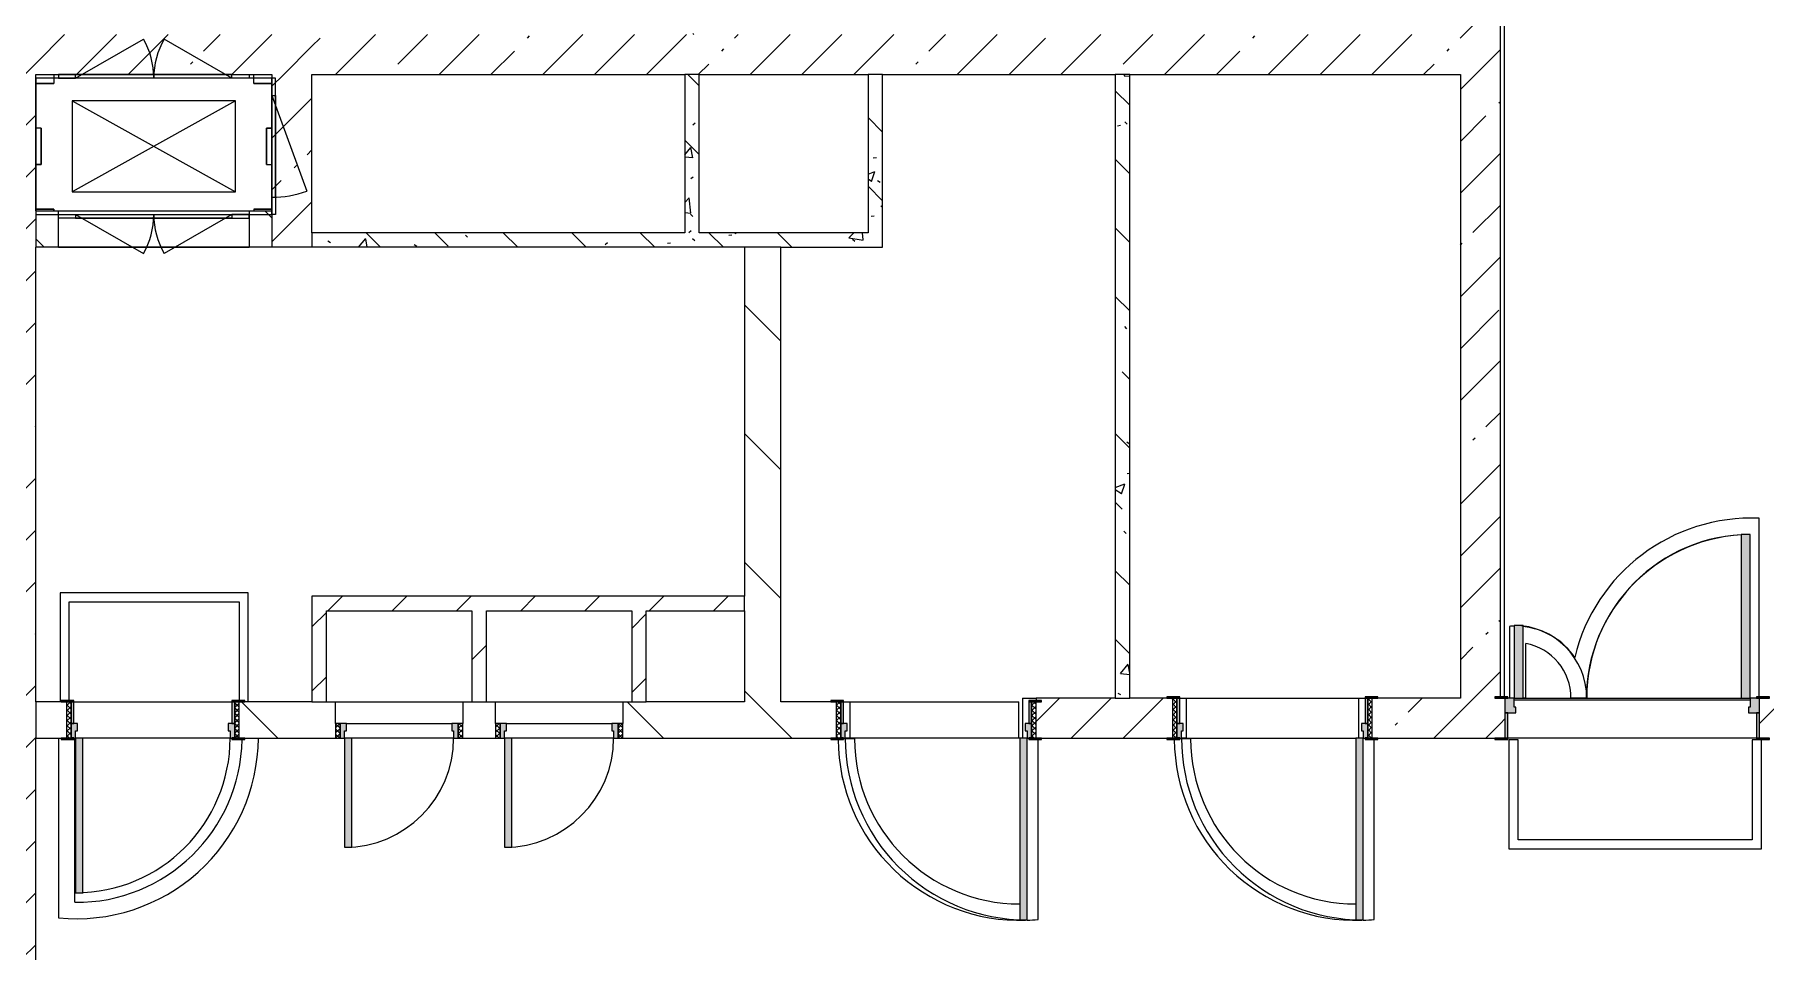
# Model space of a CAD drawing. Header units: millimetres. Extents: x 35098 to 231722, y -8553 to 29000.
# Drawn here: x 189676 to 199200, y 12227 to 17269 of the extents above; entities that cross this region are included whole.
import ezdxf

# ---------------------------------------------------------------- set-up
doc = ezdxf.new("R2010")
doc.units = ezdxf.units.MM
for name, color, linetype, lineweight, true_color in [('A-DOOR-2', 7, 'Continuous', 5, 0xaaaaaa), ('A-DOOR-3', 7, 'Continuous', 5, 0xe2e2e2), ('A-DOOR-FRAM-1', 7, 'Continuous', 5, 0xe2e2e2), ('A-DOOR-FRAM-2', 7, 'Continuous', 5, 0xaaaaaa), ('A-FLOR-1', 7, 'Continuous', 5, 0xaaaaaa), ('I-WALL-5', 7, 'Continuous', 5, 0x787878)]:
    doc.layers.add(name, color=color, linetype=linetype, lineweight=lineweight, true_color=true_color)
for name, color, linetype, lineweight in [('A-GENM-2', 7, 'Continuous', 5), ('A-WALL', 7, 'Continuous', 9), ('I-WALL-3', 7, 'Continuous', 5), ('M-EQPM-1', 7, 'Continuous', 5)]:
    doc.layers.add(name, color=color, linetype=linetype, lineweight=lineweight)
pattern_1 = [(45, (104712.3, 0), (-285.1231, 285.1231), []), (45, (104997.44, 0), (-285.1231, 285.1231), [504.031, -100.806, 16.764, -84.042])]
pattern_2 = [(135, (104712.3, 0), (-353.5534, -353.5534), [])]
pattern_3 = [(135, (104712.3, 0), (-377.1708, -377.1708), [533.4, -88.9, 17.78, -88.9]), (135, (104712.3, 376.94), (-377.1708, -377.1708), []), (50, (104712.3, 0), (637.6445, -55.7866), [66.675, -733.425]), (355, (104712.3, 0), (-123.3494, 668.699), [53.34, -586.74]), (100.451, (104765.45, -4.65), (514.299, 612.908), [56.665, -623.315]), (46.184, (104712.3, 177.8), (948.7764, -147.15), [100.012, -1100.137]), (96.636, (104791.4, 165.5), (830.909, 865.997), [84.998, -934.973]), (351.184, (104712.3, 177.8), (830.918, 865.988), [80.01, -880.11]), (21, (104801.2, 133.35), (530.6506, -357.9283), [66.675, -733.425]), (326, (104801.2, 133.35), (216.308, 644.6585), [53.34, -586.74]), (71.451, (104845.44, 103.5), (746.9596, 286.7243), [56.665, -623.315]), (37.5, (104712.32, 0), (10.81053, 295.9426), [16.764, -562.864, 16.764, -578.866, -588.962]), (37.5, (104712.32, 0), (10.81053, 295.9426), [-1175.258, 16.764, -572.198]), (7.5, (104712.3, 0), (233.8692, 350.6318), [16.764, -322.834, 16.764, -549.529, -224.472]), (7.5, (104712.3, 0), (233.8692, 350.6318), [-905.891, 16.764, -207.708]), (327.5, (104514.07, 0), (474.5678, -20.0513), [16.764, -205.486, 16.764, -676.656, -920.115]), (327.5, (104514.07, 0), (474.5678, -20.0513), [-915.67, 16.764, -903.351]), (317.5, (104425.17, 0), (518.4522, 88.9934), [16.764, -272.161, 16.764, -443.738, -653.415]), (317.5, (104425.17, 0), (518.4522, 88.9934), [-749.427, 16.764, -636.651])]
pattern_4 = [(45, (104712.32, 0), (-176.7767, 176.7767), [])]

# ---------------------------------------------------------------- blocks, each defined once
blk = doc.blocks.new('110_Дверь_СКБ_1Ст_Внутренняя1 - Д-8 950x2100h_охрана-V79-2_7_2_птичка')
at = {"layer": 'A-DOOR-2'}
h = blk.add_hatch(dxfattribs=at)
h.set_pattern_fill('FP_116', color=256, style=0, pattern_type=2)
h.set_pattern_definition([(135, (1826.41, 164.685), (-14.14214, -14.14214), []), (225, (1826.41, 164.685), (14.14214, -14.14214), [])])
h.paths.add_polyline_path([(487.5, 100), (462.5, 100), (462.5, -100), (487.5, -100), (487.5, -34.8)])
at = {"layer": 'A-DOOR-3'}
h = blk.add_hatch(color=256, dxfattribs=at)
h.paths.add_polyline_path([(-437.5, 100), (-437.5, 20), (-402.5, 20), (-402.5, 60), (-412.5, 60), (-416.2, 100)])
h.paths.add_polyline_path([(437.5, 100), (437.5, 60), (427.5, 60), (427.5, 20), (462.5, 20), (462.5, 100)])
at = {"layer": 'A-DOOR-FRAM-1'}
for points in [[(397.5, 950), (397.5, 100), (437.5, 100), (437.5, 950)], [(-492.5, 108), (-492.5, 100), (-422.5, 100), (-422.5, 108)], [(511.4, 108), (447.5, 108), (447.5, 100), (517.5, 100), (517.5, 108)], [(-422.5, 20), (-437.5, 20), (-437.5, -100), (-422.5, -100), (-422.5, -34.8)], [(462.5, 20), (447.5, 20), (447.5, -100), (462.5, -100), (462.5, -34.8)], [(-492.5, -100), (-492.5, -108), (-422.5, -108), (-422.5, -100)], [(517.5, -100), (447.5, -100), (447.5, -108), (517.5, -108)]]:
    blk.add_hatch(color=256, dxfattribs=at).paths.add_polyline_path(points)
at = {"layer": 'A-DOOR-FRAM-2'}
h = blk.add_hatch(dxfattribs=at)
h.set_pattern_fill('FP_117', color=256, style=0, pattern_type=2)
h.set_pattern_definition([(45, (-296.384, 164.685), (-14.1421, 14.1421), []), (135, (-296.384, 164.685), (-14.1421, -14.1421), [])])
h.paths.add_polyline_path([(-437.5, 100), (-462.5, 100), (-462.5, -100), (-437.5, -100), (-437.5, -34.8)])
at = {"layer": 'A-DOOR-2'}
for p, q in [((437.5, 950), (397.5, 950)), ((397.5, 950), (397.5, 100)), ((437.5, 100), (437.5, 950)), ((397.5, 100), (437.5, 100))]:
    blk.add_line(p, q, dxfattribs=at)
blk.add_arc((437.5, 100), 850, 90, 180, dxfattribs=at)
at = {"layer": 'A-DOOR-FRAM-2'}
for p, q in [((-422.5, 108), (-492.5, 108)), ((-492.5, 108), (-492.5, 100)), ((-492.5, 100), (-422.5, 100)), ((-437.5, 100), (-462.5, 100)), ((-462.5, 100), (-462.5, -100)), ((-412.5, 100), (-437.5, 100)), ((-437.5, 100), (-437.5, 20)), ((-437.5, -100), (-437.5, 100)), ((-422.5, 100), (-437.5, 100)), ((-437.5, 100), (-437.5, 99)), ((-437.5, 99), (-422.5, 99)), ((-422.5, 100), (-422.5, 108)), ((-422.5, 99), (-422.5, 100)), ((-412.5, 60), (-412.5, 100)), ((437.5, 100), (437.5, 60)), ((462.5, 100), (437.5, 100)), ((517.5, 108), (447.5, 108)), ((447.5, 108), (447.5, 100)), ((462.5, 100), (447.5, 100)), ((447.5, 100), (447.5, 99)), ((447.5, 100), (517.5, 100)), ((447.5, 99), (462.5, 99)), ((462.5, 20), (462.5, 100)), ((487.5, 100), (462.5, 100)), ((462.5, 100), (462.5, -100)), ((462.5, 99), (462.5, 100)), ((487.5, -100), (487.5, 100)), ((517.5, 100), (517.5, 108)), ((-437.5, 20), (-402.5, 20)), ((-422.5, 20), (-437.5, 20)), ((-437.5, 20), (-437.5, -100)), ((-422.5, -100), (-422.5, 20)), ((-402.5, 60), (-412.5, 60)), ((-402.5, 20), (-402.5, 60)), ((437.5, 60), (427.5, 60)), ((427.5, 60), (427.5, 20)), ((427.5, 20), (462.5, 20)), ((462.5, 20), (447.5, 20)), ((447.5, 20), (447.5, -100)), ((462.5, -100), (462.5, 20)), ((-422.5, -100), (-492.5, -100)), ((-492.5, -100), (-492.5, -108)), ((-492.5, -108), (-422.5, -108)), ((-462.5, -100), (-437.5, -100)), ((-437.5, -100), (-422.5, -100)), ((-422.5, -108), (-422.5, -100)), ((447.5, -100), (462.5, -100)), ((517.5, -100), (447.5, -100)), ((447.5, -100), (447.5, -108)), ((447.5, -108), (517.5, -108)), ((462.5, -100), (487.5, -100)), ((517.5, -108), (517.5, -100))]:
    blk.add_line(p, q, dxfattribs=at)
blk = doc.blocks.new('DOR_Проход в стене_Прямоугольный - 1050x1150 EI30-23344994-2_7_2_птичка')
at = {"layer": 'A-DOOR-2'}
for p, q in [((525, 100), (-525, 100)), ((525, -100), (-525, -100))]:
    blk.add_line(p, q, dxfattribs=at)
blk = doc.blocks.new('110_Дверь_СКБ_2Ст - Д-1_л_Лестничная клетка EIS60 2-32142534-2_7_2_птичка')
at = {"layer": 'A-DOOR-3'}
for points in [[(662.5, 110), (662.5, 1010), (612.5, 1010), (612.5, 110)], [(-587.5, 510), (-637.5, 510), (-637.5, 110), (-587.5, 110), (-587.5, 433.2)], [(712.5, 30), (697.5, 30), (697.5, -110), (712.5, -110), (712.5, -30.6)]]:
    blk.add_hatch(color=256, dxfattribs=at).paths.add_polyline_path(points)
h = blk.add_hatch(color=256, dxfattribs=at)
h.paths.add_polyline_path([(712.5, 110), (662.5, 110), (662.5, 60), (652.5, 60), (652.5, 30), (712.5, 30)])
h.paths.add_polyline_path([(-627.5, 30), (-627.5, 60), (-637.5, 60), (-637.5, 110), (-687.5, 110), (-687.5, 30)])
at = {"layer": 'A-DOOR-FRAM-1'}
for points in [[(-672.5, 110), (-672.5, 118), (-742.5, 118), (-742.5, 110)], [(767.5, 110), (767.5, 118), (697.5, 118), (697.5, 110)], [(-672.5, 30), (-687.5, 30), (-687.5, -110), (-672.5, -110), (-672.5, -30.6)], [(-672.5, -110), (-742.5, -110), (-742.5, -118), (-672.5, -118)], [(767.5, -118), (767.5, -110), (697.5, -110), (697.5, -118)]]:
    blk.add_hatch(color=256, dxfattribs=at).paths.add_polyline_path(points)
at = {"layer": 'A-DOOR-2'}
for p, q in [((662.5, 1010), (612.5, 1010)), ((612.5, 1010), (612.5, 110)), ((662.5, 110), (662.5, 1010)), ((-637.5, 510), (-637.5, 110)), ((-587.5, 510), (-637.5, 510)), ((-587.5, 110), (-587.5, 510)), ((-637.5, 110), (-587.5, 110)), ((612.5, 110), (662.5, 110))]:
    blk.add_line(p, q, dxfattribs=at)
for centre, radius, start, end in [((662.5, 110), 900, 90, 180), ((-637.5, 110), 400, 360, 90)]:
    blk.add_arc(centre, radius, start, end, dxfattribs=at)
at = {"layer": 'A-DOOR-FRAM-2'}
for p, q in [((-672.5, 118), (-742.5, 118)), ((-742.5, 118), (-742.5, 110)), ((-742.5, 110), (-672.5, 110)), ((-637.5, 110), (-687.5, 110)), ((-687.5, 110), (-687.5, 30)), ((-672.5, 110), (-672.5, 118)), ((-637.5, 60), (-637.5, 110)), ((662.5, 110), (662.5, 60)), ((712.5, 110), (662.5, 110)), ((767.5, 118), (697.5, 118)), ((697.5, 118), (697.5, 110)), ((697.5, 110), (767.5, 110)), ((712.5, 30), (712.5, 110)), ((767.5, 110), (767.5, 118)), ((-687.5, 30), (-627.5, 30)), ((-672.5, 30), (-687.5, 30)), ((-687.5, 30), (-687.5, -110)), ((-672.5, -110), (-672.5, 30)), ((-627.5, 60), (-637.5, 60)), ((-627.5, 30), (-627.5, 60)), ((662.5, 60), (652.5, 60)), ((652.5, 60), (652.5, 30)), ((652.5, 30), (712.5, 30)), ((712.5, 30), (697.5, 30)), ((697.5, 30), (697.5, -110)), ((712.5, -110), (712.5, 30)), ((-672.5, -110), (-742.5, -110)), ((-742.5, -110), (-742.5, -118)), ((-742.5, -118), (-672.5, -118)), ((-687.5, -110), (-672.5, -110)), ((-672.5, -118), (-672.5, -110)), ((697.5, -110), (712.5, -110)), ((767.5, -110), (697.5, -110)), ((697.5, -110), (697.5, -118)), ((697.5, -118), (767.5, -118)), ((767.5, -118), (767.5, -110))]:
    blk.add_line(p, q, dxfattribs=at)
blk = doc.blocks.new('110_Дверь_СКБ_1Ст_Внутренняя1 - Д-3 _п_ 1100x2100h_много всего-32102842-2_7_2_птичка')
at = {"layer": 'A-DOOR-2'}
h = blk.add_hatch(dxfattribs=at)
h.set_pattern_fill('FP_141', color=256, style=0, pattern_type=2)
h.set_pattern_definition([(135, (1751.41, 174.685), (-14.14214, -14.14214), []), (225, (1751.41, 174.685), (14.14214, -14.14214), [])])
h.paths.add_polyline_path([(562.5, 110), (537.5, 110), (537.5, -110), (562.5, -110), (562.5, -24.8)])
at = {"layer": 'A-DOOR-3'}
h = blk.add_hatch(color=256, dxfattribs=at)
h.paths.add_polyline_path([(512.5, 110), (512.5, 70), (502.5, 70), (502.5, 30), (537.5, 30), (537.5, 110)])
h.paths.add_polyline_path([(-487.5, 110), (-512.5, 110), (-512.5, 30), (-477.5, 30), (-477.5, 70), (-487.5, 70)])
at = {"layer": 'A-DOOR-FRAM-1'}
for points in [[(-487.5, 1110), (-487.5, 110), (-447.5, 110), (-447.5, 1110)], [(-567.5, 118), (-567.5, 110), (-497.5, 110), (-497.5, 118)], [(592.5, 118), (522.5, 118), (522.5, 110), (592.5, 110)], [(-497.5, 30), (-512.5, 30), (-512.5, -110), (-497.5, -110), (-497.5, -24.8)], [(537.5, 30), (522.5, 30), (522.5, -110), (537.5, -110), (537.5, -24.8)], [(-567.5, -110), (-567.5, -118), (-497.5, -118), (-497.5, -110)], [(592.5, -110), (522.5, -110), (522.5, -118), (592.5, -118)]]:
    blk.add_hatch(color=256, dxfattribs=at).paths.add_polyline_path(points)
at = {"layer": 'A-DOOR-FRAM-2'}
h = blk.add_hatch(dxfattribs=at)
h.set_pattern_fill('FP_142', color=256, style=0, pattern_type=2)
h.set_pattern_definition([(45, (-371.384, 174.685), (-14.1421, 14.1421), []), (135, (-371.384, 174.685), (-14.1421, -14.1421), [])])
h.paths.add_polyline_path([(-512.5, 110), (-537.5, 110), (-537.5, -110), (-512.5, -110), (-512.5, -24.8)])
at = {"layer": 'A-DOOR-2'}
for p, q in [((-487.5, 1110), (-487.5, 110)), ((-447.5, 1110), (-487.5, 1110)), ((-447.5, 110), (-447.5, 1110)), ((-487.5, 110), (-447.5, 110))]:
    blk.add_line(p, q, dxfattribs=at)
blk.add_arc((-487.5, 110), 1000, 360, 90, dxfattribs=at)
at = {"layer": 'A-DOOR-FRAM-2'}
for p, q in [((-497.5, 118), (-567.5, 118)), ((-567.5, 118), (-567.5, 110)), ((-567.5, 110), (-497.5, 110)), ((-512.5, 110), (-537.5, 110)), ((-537.5, 110), (-537.5, -110)), ((-487.5, 110), (-512.5, 110)), ((-512.5, 110), (-512.5, 30)), ((-512.5, -110), (-512.5, 110)), ((-497.5, 110), (-512.5, 110)), ((-512.5, 110), (-512.5, 109)), ((-512.5, 109), (-497.5, 109)), ((-497.5, 110), (-497.5, 118)), ((-497.5, 109), (-497.5, 110)), ((-487.5, 70), (-487.5, 110)), ((512.5, 110), (512.5, 70)), ((537.5, 110), (512.5, 110)), ((592.5, 118), (522.5, 118)), ((522.5, 118), (522.5, 110)), ((537.5, 110), (522.5, 110)), ((522.5, 110), (522.5, 109)), ((522.5, 110), (592.5, 110)), ((522.5, 109), (537.5, 109)), ((537.5, 30), (537.5, 110)), ((562.5, 110), (537.5, 110)), ((537.5, 110), (537.5, -110)), ((537.5, 109), (537.5, 110)), ((562.5, -110), (562.5, 110)), ((592.5, 110), (592.5, 118)), ((-512.5, 30), (-477.5, 30)), ((-497.5, 30), (-512.5, 30)), ((-512.5, 30), (-512.5, -110)), ((-497.5, -110), (-497.5, 30)), ((-477.5, 70), (-487.5, 70)), ((-477.5, 30), (-477.5, 70)), ((512.5, 70), (502.5, 70)), ((502.5, 70), (502.5, 30)), ((502.5, 30), (537.5, 30)), ((537.5, 30), (522.5, 30)), ((522.5, 30), (522.5, -110)), ((537.5, -110), (537.5, 30)), ((-497.5, -110), (-567.5, -110)), ((-567.5, -110), (-567.5, -118)), ((-567.5, -118), (-497.5, -118)), ((-537.5, -110), (-512.5, -110)), ((-512.5, -110), (-497.5, -110)), ((-497.5, -118), (-497.5, -110)), ((522.5, -110), (537.5, -110)), ((592.5, -110), (522.5, -110)), ((522.5, -110), (522.5, -118)), ((522.5, -118), (592.5, -118)), ((537.5, -110), (562.5, -110)), ((592.5, -118), (592.5, -110))]:
    blk.add_line(p, q, dxfattribs=at)
blk = doc.blocks.new('110_Дверь_СКБ_1Ст_Внутренняя1 - Д-3 _п_ 1100x2100h_много всего-32102838-2_7_2_птичка')
at = {"layer": 'A-DOOR-2'}
h = blk.add_hatch(dxfattribs=at)
h.set_pattern_fill('FP_118', color=256, style=0, pattern_type=2)
h.set_pattern_definition([(135, (1751.41, 164.685), (-14.14214, -14.14214), []), (225, (1751.41, 164.685), (14.14214, -14.14214), [])])
h.paths.add_polyline_path([(562.5, 100), (537.5, 100), (537.5, -100), (562.5, -100), (562.5, -34.8)])
at = {"layer": 'A-DOOR-3'}
h = blk.add_hatch(color=256, dxfattribs=at)
h.paths.add_polyline_path([(512.5, 100), (512.5, 60), (502.5, 60), (502.5, 20), (537.5, 20), (537.5, 100)])
h.paths.add_polyline_path([(-487.5, 100), (-512.5, 100), (-512.5, 20), (-477.5, 20), (-477.5, 60), (-487.5, 60)])
at = {"layer": 'A-DOOR-FRAM-1'}
for points in [[(-487.5, 1100), (-487.5, 100), (-447.5, 100), (-447.5, 1100)], [(-567.5, 108), (-567.5, 100), (-497.5, 100), (-497.5, 108)], [(592.5, 108), (522.5, 108), (522.5, 100), (592.5, 100)], [(-497.5, 20), (-512.5, 20), (-512.5, -100), (-497.5, -100), (-497.5, -34.8)], [(537.5, 20), (522.5, 20), (522.5, -100), (537.5, -100), (537.5, -34.8)], [(-567.5, -100), (-567.5, -108), (-497.5, -108), (-497.5, -100)], [(592.5, -100), (522.5, -100), (522.5, -108), (592.5, -108)]]:
    blk.add_hatch(color=256, dxfattribs=at).paths.add_polyline_path(points)
at = {"layer": 'A-DOOR-FRAM-2'}
h = blk.add_hatch(dxfattribs=at)
h.set_pattern_fill('FP_119', color=256, style=0, pattern_type=2)
h.set_pattern_definition([(45, (-371.384, 164.685), (-14.1421, 14.1421), []), (135, (-371.384, 164.685), (-14.1421, -14.1421), [])])
h.paths.add_polyline_path([(-512.5, 100), (-537.5, 100), (-537.5, -100), (-512.5, -100), (-512.5, -34.8)])
at = {"layer": 'A-DOOR-2'}
for p, q in [((-487.5, 1100), (-487.5, 100)), ((-447.5, 1100), (-487.5, 1100)), ((-447.5, 100), (-447.5, 1100)), ((-487.5, 100), (-447.5, 100))]:
    blk.add_line(p, q, dxfattribs=at)
blk.add_arc((-487.5, 100), 1000, 360, 90, dxfattribs=at)
at = {"layer": 'A-DOOR-FRAM-2'}
for p, q in [((-497.5, 108), (-567.5, 108)), ((-567.5, 108), (-567.5, 100)), ((-567.5, 100), (-497.5, 100)), ((-512.5, 100), (-537.5, 100)), ((-537.5, 100), (-537.5, -100)), ((-487.5, 100), (-512.5, 100)), ((-512.5, 100), (-512.5, 20)), ((-512.5, -100), (-512.5, 100)), ((-497.5, 100), (-512.5, 100)), ((-512.5, 100), (-512.5, 99)), ((-512.5, 99), (-497.5, 99)), ((-497.5, 100), (-497.5, 108)), ((-497.5, 99), (-497.5, 100)), ((-487.5, 60), (-487.5, 100)), ((512.5, 100), (512.5, 60)), ((537.5, 100), (512.5, 100)), ((592.5, 108), (522.5, 108)), ((522.5, 108), (522.5, 100)), ((537.5, 100), (522.5, 100)), ((522.5, 100), (522.5, 99)), ((522.5, 100), (592.5, 100)), ((522.5, 99), (537.5, 99)), ((537.5, 20), (537.5, 100)), ((562.5, 100), (537.5, 100)), ((537.5, 100), (537.5, -100)), ((537.5, 99), (537.5, 100)), ((562.5, -100), (562.5, 100)), ((592.5, 100), (592.5, 108)), ((-512.5, 20), (-477.5, 20)), ((-497.5, 20), (-512.5, 20)), ((-512.5, 20), (-512.5, -100)), ((-497.5, -100), (-497.5, 20)), ((-477.5, 60), (-487.5, 60)), ((-477.5, 20), (-477.5, 60)), ((512.5, 60), (502.5, 60)), ((502.5, 60), (502.5, 20)), ((502.5, 20), (537.5, 20)), ((537.5, 20), (522.5, 20)), ((522.5, 20), (522.5, -100)), ((537.5, -100), (537.5, 20)), ((-497.5, -100), (-567.5, -100)), ((-567.5, -100), (-567.5, -108)), ((-567.5, -108), (-497.5, -108)), ((-537.5, -100), (-512.5, -100)), ((-512.5, -100), (-497.5, -100)), ((-497.5, -108), (-497.5, -100)), ((522.5, -100), (537.5, -100)), ((592.5, -100), (522.5, -100)), ((522.5, -100), (522.5, -108)), ((522.5, -108), (592.5, -108)), ((537.5, -100), (562.5, -100)), ((592.5, -108), (592.5, -100))]:
    blk.add_line(p, q, dxfattribs=at)
blk = doc.blocks.new('160_Подъемник - 160_Подъемник-23521422-2_7_2_птичка')
at = {"layer": 'A-GENM-2'}
for p, q in [((220, 0), (592.4, 215)), ((220, 0), (592.4, 215)), ((1080, 0), (707.6, 215)), ((1080, 0), (707.6, 215)), ((-20, -95), (-20, 0)), ((-20, 0), (0, 0)), ((0, 0), (0, -95)), ((220, 20), (125, 20)), ((125, 20), (125, 0)), ((220, 20), (125, 20)), ((125, 20), (125, 0)), ((220, 0), (220, 20)), ((1080, 20), (220, 20)), ((220, 20), (1080, 20)), ((220, 0), (220, 20)), ((1080, 20), (220, 20)), ((220, 20), (1080, 20)), ((1080, 0), (1080, 20)), ((1080, 20), (1175, 20)), ((1080, 0), (1080, 20)), ((1080, 20), (1175, 20)), ((1175, 20), (1175, 0)), ((1175, 20), (1175, 0)), ((0, -95), (-20, -95)), ((-20, -95), (-20, -655)), ((-20, -655), (-20, -95)), ((125, 0), (220, 0)), ((125, 0), (220, 0)), ((1175, 0), (1080, 0)), ((1175, 0), (1080, 0)), ((0, -655), (-191.5, -128.8)), ((0, -655), (-20, -655)), ((-20, -655), (-20, -750)), ((0, -750), (0, -655)), ((-20, -750), (0, -750)), ((125, -770), (125, -750)), ((125, -750), (220, -750)), ((125, -770), (125, -750)), ((125, -750), (220, -750)), ((220, -750), (220, -770)), ((220, -750), (592.4, -965)), ((220, -750), (220, -770)), ((220, -750), (592.4, -965)), ((1080, -750), (707.6, -965)), ((1080, -750), (707.6, -965)), ((1080, -750), (1080, -770)), ((1175, -750), (1080, -750)), ((1080, -750), (1080, -770)), ((1175, -750), (1080, -750)), ((1175, -770), (1175, -750)), ((1175, -770), (1175, -750)), ((220, -770), (125, -770)), ((220, -770), (125, -770)), ((1080, -770), (220, -770)), ((220, -770), (1080, -770)), ((220, -770), (792, -770)), ((1080, -770), (508, -770)), ((1080, -770), (1175, -770)), ((1080, -770), (1175, -770))]:
    blk.add_line(p, q, dxfattribs=at)
for centre, radius, start, end in [((220, 0), 430, 0, 30), ((220, 0), 430, 0, 30), ((1080, 0), 430, 150, 180), ((1080, 0), 430, 150, 180), ((0, -655), 560, 90, 110), ((220, -750), 430, 330, 0), ((220, -750), 430, 330, 0), ((1080, -750), 430, 180, 210), ((1080, -750), 430, 180, 210)]:
    blk.add_arc(centre, radius, start, end, dxfattribs=at)
at = {"layer": 'M-EQPM-1'}
for p, q in [((1300, 0), (0, 0)), ((0, 0), (0, -750)), ((1300, -750), (1300, 0)), ((1100, -625), (200, -125)), ((200, -625), (1100, -125)), ((1100, -125), (200, -125)), ((200, -125), (200, -625)), ((1100, -625), (1100, -125)), ((200, -625), (1100, -625)), ((0, -750), (1300, -750))]:
    blk.add_line(p, q, dxfattribs=at)
blk = doc.blocks.new('Закладная деталь приямка - 200_100-20924312-2_7_2_птичка')
at = {"layer": 'M-EQPM-1'}
for p, q in [((85000, 16755), (84970, 16755)), ((85000, 16755), (84970, 16755)), ((85000, 16555), (85000, 16755)), ((85000, 16755), (85000, 16555)), ((84970, 16555), (85000, 16555)), ((85000, 16555), (84970, 16555))]:
    blk.add_line(p, q, dxfattribs=at)
blk = doc.blocks.new('Закладная деталь приямка - 200_100-V140-2_7_2_птичка')
at = {"layer": 'M-EQPM-1'}
for p, q in [((86240, 16755), (86240, 16555)), ((86240, 16555), (86240, 16755)), ((86270, 16755), (86240, 16755)), ((86240, 16755), (86270, 16755)), ((86240, 16555), (86270, 16555)), ((86240, 16555), (86270, 16555))]:
    blk.add_line(p, q, dxfattribs=at)
blk = doc.blocks.new('Закладная деталь приямка - 150_100-20924311-2_7_2_птичка')
at = {"layer": 'M-EQPM-1'}
for p, q in [((85070, 17050), (85070, 17000)), ((85070, 17050), (85070, 17000)), ((84970, 17000), (85070, 17000)), ((85070, 17000), (84970, 17000))]:
    blk.add_line(p, q, dxfattribs=at)
blk = doc.blocks.new('Закладная деталь приямка - 150_100-V141-2_7_2_птичка')
at = {"layer": 'M-EQPM-1'}
for p, q in [((86170, 17000), (86170, 17050)), ((86170, 17000), (86170, 17050)), ((86270, 17000), (86170, 17000)), ((86170, 17000), (86270, 17000))]:
    blk.add_line(p, q, dxfattribs=at)
blk = doc.blocks.new('Закладная деталь приямка - 150_100-V142-2_7_2_птичка')
at = {"layer": 'M-EQPM-1'}
for p, q in [((86270, 16310), (86170, 16310)), ((86170, 16310), (86270, 16310)), ((86170, 16310), (86170, 16300)), ((86170, 16310), (86170, 16300))]:
    blk.add_line(p, q, dxfattribs=at)
blk = doc.blocks.new('Закладная деталь приямка - 150_100-V143-2_7_2_птичка')
at = {"layer": 'M-EQPM-1'}
for p, q in [((85070, 16310), (84970, 16310)), ((84970, 16310), (85070, 16310)), ((85070, 16300), (85070, 16310)), ((85070, 16310), (85070, 16300))]:
    blk.add_line(p, q, dxfattribs=at)
blk = doc.blocks.new('110_Дверь_СКБ_1Ст - д-18 700x2100h_Технический шкаф ЭОМ и СС-V154-2_7_2_птичка')
at = {"layer": 'A-DOOR-2'}
h = blk.add_hatch(dxfattribs=at)
h.set_pattern_fill('FP_176', color=256, style=0, pattern_type=2)
h.set_pattern_definition([(135, (1951.41, 164.685), (-14.14214, -14.14214), []), (225, (1951.41, 164.685), (14.14214, -14.14214), [])])
h.paths.add_polyline_path([(362.5, 100), (337.5, 100), (337.5, 20), (362.5, 20)])
at = {"layer": 'A-DOOR-3'}
h = blk.add_hatch(color=256, dxfattribs=at)
h.paths.add_polyline_path([(312.5, 100), (312.5, 60), (302.5, 60), (302.5, 20), (337.5, 20), (337.5, 100)])
h.paths.add_polyline_path([(-287.5, 100), (-312.5, 100), (-312.5, 20), (-277.5, 20), (-277.5, 60), (-287.5, 60)])
at = {"layer": 'A-DOOR-FRAM-1'}
blk.add_hatch(color=256, dxfattribs=at).paths.add_polyline_path([(272.5, 700), (272.5, 100), (312.5, 100), (312.5, 700)])
at = {"layer": 'A-DOOR-FRAM-2'}
h = blk.add_hatch(dxfattribs=at)
h.set_pattern_fill('FP_177', color=256, style=0, pattern_type=2)
h.set_pattern_definition([(45, (-171.384, 164.685), (-14.1421, 14.1421), []), (135, (-171.384, 164.685), (-14.1421, -14.1421), [])])
h.paths.add_polyline_path([(-312.5, 100), (-337.5, 100), (-337.5, 20), (-312.5, 20)])
at = {"layer": 'A-DOOR-2'}
for p, q in [((312.5, 700), (272.5, 700)), ((272.5, 700), (272.5, 100)), ((312.5, 100), (312.5, 700)), ((272.5, 100), (312.5, 100))]:
    blk.add_line(p, q, dxfattribs=at)
blk.add_arc((312.5, 100), 600, 90, 180, dxfattribs=at)
at = {"layer": 'A-DOOR-FRAM-2'}
for p, q in [((-312.5, 100), (-337.5, 100)), ((-337.5, 100), (-337.5, 20)), ((-287.5, 100), (-312.5, 100)), ((-312.5, 100), (-312.5, 20)), ((-312.5, 20), (-312.5, 100)), ((-287.5, 60), (-287.5, 100)), ((-287.5, 100), (272.5, 100)), ((312.5, 100), (312.5, 60)), ((337.5, 100), (312.5, 100)), ((337.5, 20), (337.5, 100)), ((362.5, 100), (337.5, 100)), ((337.5, 100), (337.5, 20)), ((362.5, 20), (362.5, 100)), ((-337.5, 20), (-312.5, 20)), ((-312.5, 20), (-277.5, 20)), ((-277.5, 60), (-287.5, 60)), ((-277.5, 20), (-277.5, 60)), ((302.5, 20), (-277.5, 20)), ((312.5, 60), (302.5, 60)), ((302.5, 60), (302.5, 20)), ((302.5, 20), (337.5, 20)), ((337.5, 20), (362.5, 20))]:
    blk.add_line(p, q, dxfattribs=at)

msp = doc.modelspace()

# ---------------------------------------------------------------- hatches: boundary and pattern name
at = {"layer": 'I-WALL-3'}
h = msp.add_hatch(dxfattribs=at)
h.set_pattern_fill('FP_111', color=256, style=0, pattern_type=2)
h.set_pattern_definition(pattern_1)
h.paths.add_polyline_path([(197712.3, 13400), (197742.3, 13400), (197742.3, 13620), (197712.3, 13620), (197712.4, 13628), (197742.3, 13628), (197742.3, 21550), (197522.3, 21550), (197522.3, 13400)])
h = msp.add_hatch(dxfattribs=at)
h.set_pattern_fill('FP_111', color=256, style=0, pattern_type=2)
h.set_pattern_definition(pattern_1)
h.paths.add_polyline_path([(189682.3, 16300), (189682.3, 17270), (189572.3, 17270), (189572.3, 16300)])
h = msp.add_hatch(dxfattribs=at)
h.set_pattern_fill('FP_111', color=256, style=0, pattern_type=2)
h.set_pattern_definition(pattern_1)
h.paths.add_polyline_path([(190982.3, 17050), (191202.3, 17050), (191202.3, 17270), (189682.3, 17270), (189682.3, 17050), (190756, 17050)])
h = msp.add_hatch(dxfattribs=at)
h.set_pattern_fill('FP_111', color=256, style=0, pattern_type=2)
h.set_pattern_definition(pattern_1)
h.paths.add_polyline_path([(197522.3, 17050), (197522.3, 17270), (191202.3, 17270), (191202.3, 17050), (196321.1, 17050)])
h = msp.add_hatch(dxfattribs=at)
h.set_pattern_fill('FP_111', color=256, style=0, pattern_type=2)
h.set_pattern_definition(pattern_1)
h.paths.add_polyline_path([(191202.3, 16100), (191202.3, 17050), (190982.3, 17050), (190982.3, 16100)])
h = msp.add_hatch(dxfattribs=at)
h.set_pattern_fill('FP_111', color=256, style=0, pattern_type=2)
h.set_pattern_definition(pattern_1)
h.paths.add_polyline_path([(189572.3, 10400), (189682.3, 10400), (189682.3, 16300), (189572.3, 16300), (189572.3, 10642.6)])
h = msp.add_hatch(dxfattribs=at)
h.set_pattern_fill('FP_114', color=256, style=0, pattern_type=2)
h.set_pattern_definition(pattern_2)
h.paths.add_polyline_path([(189682.3, 16100), (189807.3, 16100), (189807.3, 16300), (189682.3, 16300)])
h.paths.add_polyline_path([(190982.3, 16100), (190982.3, 16300), (190857.3, 16300), (190857.3, 16100)])
h = msp.add_hatch(dxfattribs=at)
h.set_pattern_fill('FP_114', color=256, style=0, pattern_type=2)
h.set_pattern_definition(pattern_2)
h.paths.add_polyline_path([(193782.3, 13600), (193782.3, 16100), (193582.3, 16100), (193582.3, 13600)])
h = msp.add_hatch(dxfattribs=at)
h.set_pattern_fill('FP_115', color=256, style=0, pattern_type=2)
h.set_pattern_definition(pattern_4)
h.paths.add_polyline_path([(191282.3, 13600), (191282.3, 14180), (191202.3, 14180), (191202.3, 13600)])
h = msp.add_hatch(dxfattribs=at)
h.set_pattern_fill('FP_115', color=256, style=0, pattern_type=2)
h.set_pattern_definition(pattern_4)
h.paths.add_polyline_path([(192611, 14100), (193582.3, 14100), (193582.3, 14180), (191282.3, 14180), (191282.3, 14100), (192162.3, 14100)])
h = msp.add_hatch(dxfattribs=at)
h.set_pattern_fill('FP_115', color=256, style=0, pattern_type=2)
h.set_pattern_definition(pattern_4)
h.paths.add_polyline_path([(192162.3, 13600), (192162.3, 14100), (192082.3, 14100), (192082.3, 13600)])
h = msp.add_hatch(dxfattribs=at)
h.set_pattern_fill('FP_115', color=256, style=0, pattern_type=2)
h.set_pattern_definition(pattern_4)
h.paths.add_polyline_path([(193042.3, 13600), (193042.3, 14100), (192962.3, 14100), (192962.3, 13600)])
h = msp.add_hatch(dxfattribs=at)
h.set_pattern_fill('FP_111', color=256, style=0, pattern_type=2)
h.set_pattern_definition(pattern_1)
h.paths.add_polyline_path([(195217.3, 13400), (195937.3, 13400), (195937.3, 13620), (195187.3, 13620), (195187.3, 13608), (195217.3, 13608), (195217.3, 13600), (195187.3, 13600), (195187.3, 13400)])
h.paths.add_polyline_path([(197248.6, 13400), (197522.3, 13400), (197522.3, 13620), (197037.3, 13620), (197037.3, 13400), (197067.3, 13400)])
h = msp.add_hatch(dxfattribs=at)
h.set_pattern_fill('FP_111', color=256, style=0, pattern_type=2)
h.set_pattern_definition(pattern_1)
h.paths.add_polyline_path([(199222.3, 13400), (199512.3, 13400), (199512.3, 13620), (199167.3, 13620), (199167.3, 13400)])
h.paths.add_polyline_path([(197742.3, 13400), (197767.3, 13400), (197767.3, 13620), (197742.3, 13620), (197742.3, 13534.8)])
h = msp.add_hatch(dxfattribs=at)
h.set_pattern_fill('FP_114', color=256, style=0, pattern_type=2)
h.set_pattern_definition(pattern_2)
h.paths.add_polyline_path([(189822.3, 13400), (189852.3, 13400), (189852.3, 13600), (189682.3, 13600), (189682.3, 13400)])
h.paths.add_polyline_path([(190832.3, 13400), (191332.3, 13400), (191332.3, 13600), (190802.3, 13600), (190802.3, 13400)])
h.paths.add_polyline_path([(192032.3, 13400), (192212.3, 13400), (192212.3, 13600), (192032.3, 13600), (192032.3, 13480)])
h = msp.add_hatch(dxfattribs=at)
h.set_pattern_fill('FP_114', color=256, style=0, pattern_type=2)
h.set_pattern_definition(pattern_2)
h.paths.add_polyline_path([(193538.5, 13400), (194087.3, 13400), (194087.3, 13600), (192912.3, 13600), (192912.3, 13400)])
at = {"layer": 'I-WALL-5'}
h = msp.add_hatch(dxfattribs=at)
h.set_pattern_fill('FP_124', color=256, style=0, pattern_type=2)
h.set_pattern_definition(pattern_3)
h.paths.add_polyline_path([(193334, 16180), (193334, 17050), (193254, 17050), (193254, 16180)])
h.paths.add_polyline_path([(193334, 17270), (193334, 21235.8), (193254, 21235.8), (193254, 17270)])
h = msp.add_hatch(dxfattribs=at)
h.set_pattern_fill('FP_124', color=256, style=0, pattern_type=2)
h.set_pattern_definition(pattern_3)
h.paths.add_polyline_path([(194342.3, 16180), (194342.3, 17050), (194262.3, 17050), (194262.3, 16180)])
h = msp.add_hatch(dxfattribs=at)
h.set_pattern_fill('FP_124', color=256, style=0, pattern_type=2)
h.set_pattern_definition(pattern_3)
h.paths.add_polyline_path([(195703, 13620), (195703, 17050), (195623, 17050), (195623, 13620)])
h = msp.add_hatch(dxfattribs=at)
h.set_pattern_fill('FP_124', color=256, style=0, pattern_type=2)
h.set_pattern_definition(pattern_3)
h.paths.add_polyline_path([(194342.3, 16100), (194342.3, 16180), (191202.3, 16180), (191202.3, 16100), (193782.3, 16100)])

# ---------------------------------------------------------------- linework, layer by layer
at = {"layer": 'A-FLOR-1'}
for p, q in [((197762.3, 21130), (197762.3, 13628)), ((199165.9, 13628), (199165.9, 14609.2)), ((189817, 14200), (189817, 13600)), ((190852.3, 14200), (189817, 14200)), ((190852.3, 13600), (190852.3, 14200)), ((189867, 13608), (189867, 14150)), ((189867, 14150), (190802.3, 14150)), ((190802.3, 14150), (190802.3, 13608)), ((197791.8, 14014.7), (197791.8, 13621.1)), ((197881.8, 13621.1), (197881.8, 13920.9)), ((195112.3, 13620), (195187.3, 13620)), ((195977.3, 13620), (196012.3, 13620)), ((196012.3, 13620), (196012.3, 13400)), ((196962.3, 13400), (196962.3, 13620)), ((196962.3, 13620), (196997.3, 13620)), ((197791.8, 13621.1), (197817.3, 13621.1)), ((197867.3, 13621.1), (197881.8, 13621.1)), ((198130.4, 13621.1), (198213.4, 13621.1)), ((199117.3, 13621.1), (199152.3, 13621.1)), ((194127.3, 13600), (194162.3, 13600)), ((194162.3, 13600), (194162.3, 13400)), ((197817.3, 13610), (199117.3, 13610)), ((189808, 13400), (189808, 12412.1)), ((189898, 12497.2), (189898, 13400)), ((194187.8, 13397), (194127.3, 13397)), ((195097.3, 13400), (194137.3, 13400)), ((195147.3, 13398), (195137.3, 13398)), ((195197.8, 12403), (195197.8, 13392)), ((196037.8, 13397), (195977.3, 13397)), ((196012.3, 13400), (196947.3, 13400)), ((196997.3, 13398), (196987.3, 13398)), ((197047.8, 12403), (197047.8, 13392)), ((197839.1, 13390.8), (197789.1, 13390.8)), ((197789.1, 13390.8), (197789.1, 12790.8)), ((197839.1, 12840.8), (197839.1, 13390.8)), ((199178.3, 13390.8), (199128.3, 13390.8)), ((199128.3, 13390.8), (199128.3, 12840.8)), ((199178.3, 12790.8), (199178.3, 13390.8)), ((197789.1, 12790.8), (199178.3, 12790.8)), ((199128.3, 12840.8), (197839.1, 12840.8))]:
    msp.add_line(p, q, dxfattribs=at)
for centre, radius, start, end in [((199123.4, 13610.1), 1000, 87.56236, 166.45029), ((199123.4, 13610.1), 910, 93.53335, 179.3074), ((197825.4, 13621.1), 395, 91.16729, 94.87345), ((197825.4, 13621.1), 395, 34.42231, 83.89083), ((197825.4, 13621.1), 305, 360, 79.33549), ((189908, 13407.1), 1000, 264.26083, 359.59239), ((189908, 13407.1), 910, 269.37036, 359.04725), ((195097.8, 13398), 1000, 180.34644, 271.81103), ((195097.8, 13398), 910, 180.06296, 269.96818), ((196947.8, 13398), 1000, 180.34644, 271.81103), ((196947.8, 13398), 910, 180.06296, 269.96818), ((195097.8, 13398), 1000, 272.26817, 275.73917), ((196947.8, 13398), 1000, 272.26817, 275.73917)]:
    msp.add_arc(centre, radius, start, end, dxfattribs=at)
at = {"layer": 'A-WALL'}
for p, q in [((193334, 17050), (193254, 17050)), ((194342.3, 17050), (194262.3, 17050)), ((195703, 17050), (195623, 17050)), ((189682.3, 16300), (189682.3, 16100)), ((191202.3, 16180), (191202.3, 16100)), ((193782.3, 16100), (193582.3, 16100)), ((193582.3, 14100), (193582.3, 14180)), ((195623, 13620), (195703, 13620)), ((189682.3, 13600), (189682.3, 13400)), ((191202.3, 13600), (191282.3, 13600)), ((192082.3, 13600), (192162.3, 13600)), ((192962.3, 13600), (193042.3, 13600))]:
    msp.add_line(p, q, dxfattribs=at)
at = {"layer": 'I-WALL-3'}
for p, q in [((197742.3, 13628), (197742.3, 21150)), ((189682.3, 17050), (190982.3, 17050)), ((189682.3, 16300), (189682.3, 17050)), ((190982.3, 17050), (190982.3, 16100)), ((191202.3, 16180), (191202.3, 17050)), ((191202.3, 17050), (193254, 17050)), ((193254, 17050), (193254, 16180)), ((193334, 17050), (194262.3, 17050)), ((193334, 16180), (193334, 17050)), ((194262.3, 17050), (194262.3, 16180)), ((194342.3, 17050), (195623, 17050)), ((194342.3, 16100), (194342.3, 17050)), ((195623, 17050), (195623, 13620)), ((195703, 17050), (197522.3, 17050)), ((195703, 13620), (195703, 17050)), ((197522.3, 17050), (197522.3, 13620)), ((189682.3, 16300), (190982.3, 16300)), ((189807.3, 16100), (189807.3, 16300)), ((190857.3, 16300), (190857.3, 16100)), ((193582.3, 16100), (189682.3, 16100)), ((189682.3, 13600), (189682.3, 16100)), ((193254, 16180), (191202.3, 16180)), ((194262.3, 16180), (193334, 16180)), ((193582.3, 16100), (193582.3, 14180)), ((193782.3, 13600), (193782.3, 16100)), ((193782.3, 16100), (194342.3, 16100)), ((193582.3, 14180), (191202.3, 14180)), ((191202.3, 14180), (191202.3, 13600)), ((191282.3, 14100), (192082.3, 14100)), ((191282.3, 13600), (191282.3, 14100)), ((192082.3, 14100), (192082.3, 13600)), ((192162.3, 14100), (192962.3, 14100)), ((192162.3, 13600), (192162.3, 14100)), ((192962.3, 14100), (192962.3, 13600)), ((193042.3, 14100), (193582.3, 14100)), ((193042.3, 13600), (193042.3, 14100)), ((193582.3, 14100), (193582.3, 13600)), ((195112.3, 13620), (195112.3, 13400)), ((195623, 13620), (195187.3, 13620)), ((195187.3, 13620), (195187.3, 13608)), ((195907.3, 13620), (195703, 13620)), ((196012.3, 13620), (196962.3, 13620)), ((197522.3, 13620), (197067.3, 13620)), ((197867.3, 13620), (199067.3, 13620)), ((189822.3, 13600), (189682.3, 13600)), ((189892.3, 13600), (190762.3, 13600)), ((191202.3, 13600), (190832.3, 13600)), ((191282.3, 13600), (192082.3, 13600)), ((191332.3, 13480), (191332.3, 13600)), ((192032.3, 13600), (192032.3, 13480)), ((192162.3, 13600), (192962.3, 13600)), ((192212.3, 13480), (192212.3, 13600)), ((192912.3, 13600), (192912.3, 13480)), ((193582.3, 13600), (193042.3, 13600)), ((194057.3, 13600), (193782.3, 13600)), ((194162.3, 13600), (195092.3, 13600)), ((195092.3, 13400), (195092.3, 13600)), ((189682.3, 10400), (189682.3, 13400)), ((189682.3, 13400), (189822.3, 13400)), ((190752.3, 13400), (189942.3, 13400)), ((190832.3, 13400), (191332.3, 13400)), ((192032.3, 13400), (192212.3, 13400)), ((192912.3, 13400), (194057.3, 13400)), ((195217.3, 13400), (195907.3, 13400)), ((196012.3, 13400), (195987.3, 13400)), ((197067.3, 13400), (197712.3, 13400)), ((199152.3, 13400), (197782.3, 13400))]:
    msp.add_line(p, q, dxfattribs=at)

# ---------------------------------------------------------------- block references
at = {"layer": 'A-DOOR-2', "rotation": 180}
for name, p in [('DOR_Проход в стене_Прямоугольный - 1050x1150 EI30-23344994-2_7_2_птичка', (190332.3, 16200)), ('110_Дверь_СКБ_1Ст_Внутренняя1 - Д-3 _п_ 1100x2100h_много всего-32102842-2_7_2_птичка', (196499.8, 13510)), ('110_Дверь_СКБ_1Ст_Внутренняя1 - Д-8 950x2100h_охрана-V79-2_7_2_птичка', (190339.8, 13500)), ('110_Дверь_СКБ_1Ст_Внутренняя1 - Д-3 _п_ 1100x2100h_много всего-32102838-2_7_2_птичка', (194649.8, 13500)), ('110_Дверь_СКБ_1Ст - д-18 700x2100h_Технический шкаф ЭОМ и СС-V154-2_7_2_птичка', (191694.8, 13500)), ('110_Дверь_СКБ_1Ст - д-18 700x2100h_Технический шкаф ЭОМ и СС-V154-2_7_2_птичка', (192574.8, 13500))]:
    msp.add_blockref(name, p, dxfattribs=at)
at = {"layer": 'A-DOOR-2'}
msp.add_blockref('110_Дверь_СКБ_2Ст - Д-1_л_Лестничная клетка EIS60 2-32142534-2_7_2_птичка', (198454.8, 13510), dxfattribs=at)
at = {"layer": 'M-EQPM-1', "rotation": 180}
msp.add_blockref('160_Подъемник - 160_Подъемник-23521422-2_7_2_птичка', (190982.3, 16280), dxfattribs=at)
at = {"layer": 'M-EQPM-1'}
for name in ['Закладная деталь приямка - 150_100-20924311-2_7_2_птичка', 'Закладная деталь приямка - 150_100-V141-2_7_2_птичка', 'Закладная деталь приямка - 200_100-20924312-2_7_2_птичка', 'Закладная деталь приямка - 200_100-V140-2_7_2_птичка', 'Закладная деталь приямка - 150_100-V143-2_7_2_птичка', 'Закладная деталь приямка - 150_100-V142-2_7_2_птичка']:
    msp.add_blockref(name, (104712.3, 0), dxfattribs=at)

doc.saveas('drawing.dxf')
